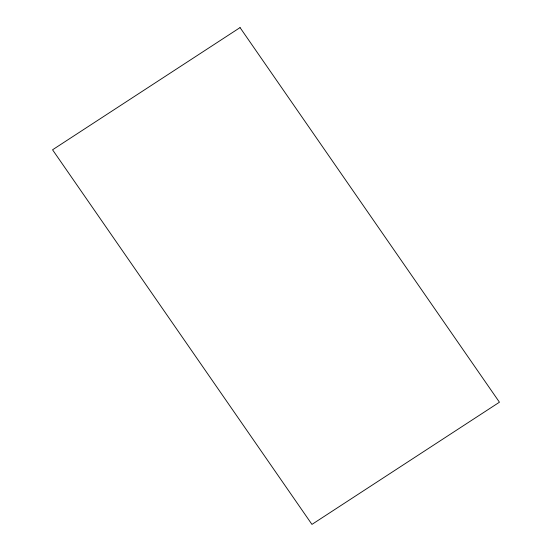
<?xml version="1.0" encoding="UTF-8"?>
<svg xmlns="http://www.w3.org/2000/svg" width="552" height="552" viewBox="0 0 552 552"><rect width="100%" height="100%" fill="white"/><g stroke="black" fill="none" stroke-linecap="round" stroke-linejoin="round"><path stroke-width="0.83" d="M240.051 27.6L52.557 149.792L311.949 524.4L499.443 402.208L240.051 27.6"/></g></svg>
